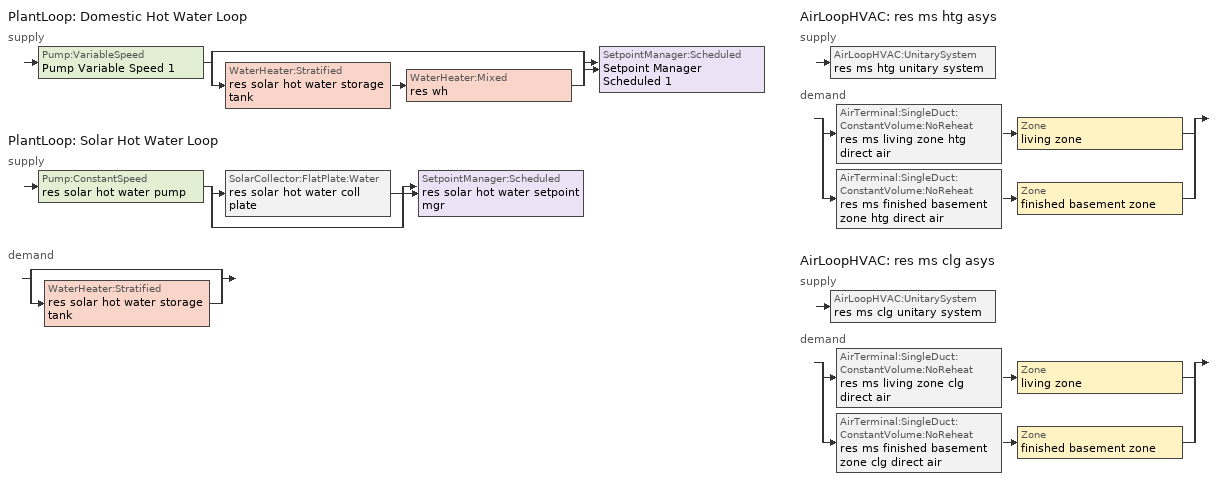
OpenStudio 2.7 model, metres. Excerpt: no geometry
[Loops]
PlantLoop 'Domestic Hot Water Loop'
 supply: Pump:VariableSpeed 'Pump Variable Speed 1' > split
  | bypass
  | WaterHeater:Stratified 'res solar hot water storage tank' > WaterHeater:Mixed 'res wh'
  join > SetpointManager:Scheduled 'Setpoint Manager Scheduled 1'
PlantLoop 'Solar Hot Water Loop'
 supply: Pump:ConstantSpeed 'res solar hot water pump' > split
  | SolarCollector:FlatPlate:Water 'res solar hot water coll plate'
  | bypass
  join > SetpointManager:Scheduled 'res solar hot water setpoint mgr'
 demand: split
  | bypass
  | WaterHeater:Stratified 'res solar hot water storage tank'
AirLoopHVAC 'res ms htg asys'
 supply: AirLoopHVAC:UnitarySystem 'res ms htg unitary system'
 demand: split
  | AirTerminal:SingleDuct:ConstantVolume:NoReheat 'res ms living zone htg direct air' > Zone 'living zone'
  | AirTerminal:SingleDuct:ConstantVolume:NoReheat 'res ms finished basement zone htg direct air' > Zone 'finished basement zone'
AirLoopHVAC 'res ms clg asys'
 supply: AirLoopHVAC:UnitarySystem 'res ms clg unitary system'
 demand: split
  | AirTerminal:SingleDuct:ConstantVolume:NoReheat 'res ms living zone clg direct air' > Zone 'living zone'
  | AirTerminal:SingleDuct:ConstantVolume:NoReheat 'res ms finished basement zone clg direct air' > Zone 'finished basement zone'
[Sizing:Zone] Zone Cooling Design Supply Air Temperature Input Method=SupplyAirTemperature; Zone Cooling Design Supply Air Temperature {C}=14; Zone Cooling Design Supply Air Temperature Difference {deltaC}=11.11; Zone Heating Design Supply Air Temperature Input Method=SupplyAirTemperature; Zone Heating Design Supply Air Temperature {C}=40; Zone Heating Design Supply Air Temperature Difference {deltaC}=11.11; Zone Cooling Design Supply Air Humidity Ratio {kg-H2O/kg-air}=0.0085; Zone Heating Design Supply Air Humidity Ratio {kg-H2O/kg-air}=0.008; Cooling Design Air Flow Method=DesignDay; Heating Design Air Flow Method=DesignDay; Account for Dedicated Outdoor Air System=No; Dedicated Outdoor Air System Control Strategy=NeutralSupplyAir; Dedicated Outdoor Air Low Setpoint Temperature for Design {C}=autosize; Dedicated Outdoor Air High Setpoint Temperature for Design {C}=autosize
living zone; finished basement zone
[Zone equipment]
living zone: res ms living zone htg direct air, res ms living zone clg direct air
finished basement zone: res ms finished basement zone htg direct air, res ms finished basement zone clg direct air
[PlantLoop] Load Distribution Scheme=Optimal
Name | Glycol Concentration | Maximum Loop Flow Rate {m3/s} | Plant Loop Volume {m3} | Fluid Type | Maximum Loop Temperature {C} | Minimum Loop Temperature {C} | Minimum Loop Flow Rate {m3/s} | Plant Equipment Operation Heating Load Schedule
Domestic Hot Water Loop | 0 | 0.01 | 0.003
Solar Hot Water Loop | 50 |  | Autocalculate | PropyleneGlycol | 100 | 0 | 0 | Always On Discrete
[Sizing:Plant] Loop Type=Heating; Design Loop Exit Temperature {C}=51.6667; Loop Design Temperature Difference {deltaC}=5.55556; Sizing Option=NonCoincident; Zone Timesteps in Averaging Window=1; Coincident Sizing Factor Mode=None
Domestic Hot Water Loop; Solar Hot Water Loop
[Pump:VariableSpeed]
Pump Variable Speed 1: Rated Flow Rate {m3/s}=0.01; Rated Pump Head {Pa}=1; Rated Power Consumption {W}=0; Motor Efficiency=1; Fraction of Motor Inefficiencies to Fluid Stream=0; Coefficient 1 of the Part Load Performance Curve=0; Coefficient 2 of the Part Load Performance Curve=1; Coefficient 3 of the Part Load Performance Curve=0; Coefficient 4 of the Part Load Performance Curve=0; Pump Control Type=Intermittent; Skin Loss Radiative Fraction=0.5; Design Power Sizing Method=PowerPerFlowPerPressure; Design Electric Power per Unit Flow Rate {W/(m3/s)}=348701.1; Design Shaft Power per Unit Flow Rate per Unit Head {W-s/m3-Pa}=1.28205; Design Minimum Flow Rate Fraction=0
[SetpointManager:Scheduled] Control Variable=Temperature; Schedule=dhw temp
Setpoint Manager Scheduled 1; res solar hot water setpoint mgr
[WaterHeater:Mixed]
res wh: Tank Volume {m3}=0.00378541; Setpoint Temperature Schedule=WH Setpoint Temp; Deadband Temperature Difference {deltaC}=0; Maximum Temperature Limit {C}=99; Heater Control Type=Modulate; Heater Maximum Capacity {W}=2.93071e+10; Heater Minimum Capacity {W}=0; Heater Fuel Type=NaturalGas; Heater Thermal Efficiency=0.7544; Off Cycle Parasitic Fuel Consumption Rate {W}=7.772; Off Cycle Parasitic Fuel Type=Electricity; Off Cycle Parasitic Heat Fraction to Tank=0; On Cycle Parasitic Fuel Consumption Rate {W}=7.772; On Cycle Parasitic Fuel Type=Electricity; On Cycle Parasitic Heat Fraction to Tank=0; Ambient Temperature Indicator=ThermalZone; Ambient Temperature Thermal Zone=finished basement zone; Off Cycle Loss Coefficient to Ambient Temperature {W/K}=0; Off Cycle Loss Fraction to Thermal Zone=1; On Cycle Loss Coefficient to Ambient Temperature {W/K}=0; On Cycle Loss Fraction to Thermal Zone=1; Use Side Effectiveness=1; Source Side Effectiveness=1; Use Side Design Flow Rate {m3/s}=autosize; Source Side Design Flow Rate {m3/s}=autosize; Indirect Water Heating Recovery Time {hr}=1.5; Source Side Flow Control Mode=IndirectHeatPrimarySetpoint
[Pump:ConstantSpeed]
res solar hot water pump: Rated Flow Rate {m3/s}=5.68724e-05; Rated Pump Head {Pa}=90000; Rated Power Consumption {W}=32; Motor Efficiency=0.3; Fraction of Motor Inefficiencies to Fluid Stream=0.2; Pump Control Type=Intermittent; Design Power Sizing Method=PowerPerFlowPerPressure; Design Electric Power per Unit Flow Rate {W/(m3/s)}=348701.1; Design Shaft Power per Unit Flow Rate per Unit Head {W-s/m3-Pa}=1.28205
[SolarCollector:FlatPlate:Water]
res solar hot water coll plate: SolarCollectorPerformance=res solar hot water coll perf; Surface=res solar hot water shading surface; Maximum Flow Rate {m3/s}=5.68724e-05
[SolarCollectorPerformance:FlatPlate]
res solar hot water coll perf: Gross Area {m2}=3.71612; Test Fluid=Water; Test Flow Rate {m3/s}=5.68724e-05; Test Correlation Type=Inlet; Coefficient 1 of Efficiency Equation=0.77; Coefficient 2 of Efficiency Equation {W/m2-K}=-4.50265; Coefficient 2 of Incident Angle Modifier=-0.1; Coefficient 3 of Incident Angle Modifier=-0.0055
[WaterHeater:Stratified]
res solar hot water storage tank: Tank Volume {m3}=0.227125; Tank Height {m}=0.114628; Tank Shape=VerticalCylinder; Tank Perimeter {m}=0.120038; Maximum Temperature Limit {C}=99; Heater Priority Control=MasterSlave; Heater 1 Setpoint Temperature Schedule=WH Setpoint Temp; Heater 1 Deadband Temperature Difference {deltaC}=2; Heater 1 Capacity {W}=0; Heater 1 Height {m}=0; Heater 2 Setpoint Temperature Schedule=WH Setpoint Temp; Heater 2 Deadband Temperature Difference {deltaC}=5; Heater 2 Capacity {W}=0; Heater 2 Height {m}=0; Heater Fuel Type=Electricity; Heater Thermal Efficiency=1; Off Cycle Parasitic Fuel Consumption Rate {W}=10; Off Cycle Parasitic Fuel Type=Electricity; Off Cycle Parasitic Heat Fraction to Tank=0; Off Cycle Parasitic Height {m}=0; On Cycle Parasitic Fuel Consumption Rate {W}=10; On Cycle Parasitic Fuel Type=Electricity; On Cycle Parasitic Heat Fraction to Tank=0; On Cycle Parasitic Height {m}=0; Ambient Temperature Indicator=ThermalZone; Ambient Temperature Thermal Zone=living zone; Uniform Skin Loss Coefficient per Unit Area to Ambient Temperature {W/m2-K}=0.5678; Skin Loss Fraction to Zone=1; Off Cycle Flue Loss Coefficient to Ambient Temperature {W/K}=0; Off Cycle Flue Loss Fraction to Zone=1; Use Side Effectiveness=1; Use Side Inlet Height {m}=0; Use Side Outlet Height {m}=0.114628; Source Side Effectiveness=0.7; Source Side Inlet Height {m}=0.0382094; Source Side Outlet Height {m}=0; Inlet Mode=Fixed; Use Side Design Flow Rate {m3/s}=autosize; Source Side Design Flow Rate {m3/s}=5.68724e-05; Indirect Water Heating Recovery Time {hr}=1.5; Number of Nodes=8; Additional Destratification Conductivity {W/m-K}=0; Node 1 Additional Loss Coefficient {W/m2-K}=0; Node 2 Additional Loss Coefficient {W/m2-K}=0; Node 3 Additional Loss Coefficient {W/m2-K}=0; Node 4 Additional Loss Coefficient {W/m2-K}=0; Node 5 Additional Loss Coefficient {W/m2-K}=0; Node 6 Additional Loss Coefficient {W/m2-K}=0; Node 7 Additional Loss Coefficient {W/m2-K}=0; Node 8 Additional Loss Coefficient {W/m2-K}=0; Node 9 Additional Loss Coefficient {W/m2-K}=0; Node 10 Additional Loss Coefficient {W/m2-K}=0; Node 11 Additional Loss Coefficient {W/m2-K}=0; Node 12 Additional Loss Coefficient {W/m2-K}=0; Source Side Flow Control Mode=IndirectHeatPrimarySetpoint
[Coil:Heating:DX:MultiSpeed]
res ms htg coil: Availability Schedule=res heating season; Minimum Outdoor Dry-Bulb Temperature for Compressor Operation {C}=-34.4444; Crankcase Heater Capacity {W}=0; Maximum Outdoor Dry-Bulb Temperature for Crankcase Heater Operation {C}=10; Defrost Energy Input Ratio Function of Temperature Curve=DefrostEIR; Maximum Outdoor Dry-Bulb Temperature for Defrost Operation {C}=4.44444; Defrost Strategy=ReverseCycle; Defrost Control=OnDemand; Defrost Time Period Fraction=0.058333; Resistive Defrost Heater Capacity {W}=autosize; Apply Part Load Fraction to Speeds Greater than 1=No; Fuel Type=Electricity; Region number for Calculating HSPF=4
[Coil:Heating:Electric]
res ms supp heater: Availability Schedule=res heating season; Efficiency=1; Nominal Capacity {W}=29307.1
[Fan:OnOff] Availability Schedule=Always On Discrete; Fan Total Efficiency=0.167946; Pressure Rise {Pa}=24.91; Maximum Flow Rate {m3/s}=1.00289; Motor Efficiency=1; Motor In Airstream Fraction=1
Name | Fan Power Ratio Function of Speed Ratio Curve | Fan Efficiency Ratio Function of Speed Ratio Curve
res ms htg supply fan | res ms fan power curve | res ms fan eff curve
res ms clg supply fan | res ms fan power curve 1 | res ms fan eff curve 1
[UnitarySystemPerformance:Multispeed] Single Mode Operation=No
Name | Heating Speed Supply Air Flow Ratio 1 | Cooling Speed Supply Air Flow Ratio 1 | Heating Speed Supply Air Flow Ratio 2 | Cooling Speed Supply Air Flow Ratio 2 | Heating Speed Supply Air Flow Ratio 3 | Cooling Speed Supply Air Flow Ratio 3 | Heating Speed Supply Air Flow Ratio 4 | Cooling Speed Supply Air Flow Ratio 4
Unitary System Performance Multispeed 1 | 0.555556 | 1e-009 | 0.666667 | 1e-009 | 0.777778 | 1e-009 | 1 | 1e-009
Unitary System Performance Multispeed 2 | 1e-009 | 0.529412 | 1e-009 | 0.647059 | 1e-009 | 0.764706 | 1e-009 | 1
[AirLoopHVAC:UnitarySystem] Control Type=Load; Controlling Zone or Thermostat Location=living zone; Dehumidification Control Type=None; Availability Schedule=Always On Discrete; Fan Placement=BlowThrough; Supply Air Fan Operating Mode Schedule=Always Off Discrete; DX Heating Coil Sizing Ratio=1; Use DOAS DX Cooling Coil=No; DOAS DX Cooling Coil Leaving Minimum Air Temperature {C}=2; Latent Load Control=SensibleOnlyLoadControl; Supply Air Flow Rate Method During Cooling Operation=SupplyAirFlowRate; Supply Air Flow Rate Method During Heating Operation=SupplyAirFlowRate; Supply Air Flow Rate When No Cooling or Heating is Required {m3/s}=0; Maximum Supply Air Temperature {C}=93.3333; Maximum Outdoor Dry-Bulb Temperature for Supplemental Heater Operation {C}=4.44444; Maximum Cycling Rate {cycles/hr}=2.5; Heat Pump Time Constant {s}=60; Fraction of On-Cycle Power Use=0.01; Heat Pump Fan Delay Time {s}=60; Ancilliary On-Cycle Electric Power {W}=0; Ancilliary Off-Cycle Electric Power {W}=0
Name | Supply Fan | Heating Coil | Supplemental Heating Coil | Supply Air Flow Rate During Cooling Operation {m3/s} | Supply Air Flow Rate During Heating Operation {m3/s} | Design Specification Multispeed Object | Cooling Coil
res ms htg unitary system | res ms htg supply fan | res ms htg coil | res ms supp heater | 0 | 0.980078 | Unitary System Performance Multispeed 1
res ms clg unitary system | res ms clg supply fan |  |  | 1.00289 | 0 | Unitary System Performance Multispeed 2 | res ms clg coil
[AirLoopHVAC] Availability Schedule=Always On Discrete; Design Supply Air Flow Rate {m3/s}=1.00289
res ms htg asys; res ms clg asys
[Sizing:System] Type of Load to Size On=Sensible; Design Outdoor Air Flow Rate {m3/s}=Autosize; Central Heating Maximum System Air Flow Ratio=0.3; Preheat Design Temperature {C}=7; Preheat Design Humidity Ratio {kg-H2O/kg-Air}=0.008; Precool Design Temperature {C}=12.8; Precool Design Humidity Ratio {kg-H2O/kg-Air}=0.008; Central Cooling Design Supply Air Temperature {C}=12.8; Central Heating Design Supply Air Temperature {C}=16.7; Sizing Option=NonCoincident; 100% Outdoor Air in Cooling=Yes; 100% Outdoor Air in Heating=Yes; Central Cooling Design Supply Air Humidity Ratio {kg-H2O/kg-Air}=0.0085; Central Heating Design Supply Air Humidity Ratio {kg-H2O/kg-Air}=0.008; Cooling Design Air Flow Method=DesignDay; Cooling Design Air Flow Rate {m3/s}=0; Heating Design Air Flow Method=DesignDay; Heating Design Air Flow Rate {m3/s}=0; System Outdoor Air Method=ZoneSum; Zone Maximum Outdoor Air Fraction=1; Cooling Supply Air Flow Rate Per Floor Area {m3/s-m2}=0.00996765; Cooling Fraction of Autosized Cooling Supply Air Flow Rate=1; Cooling Supply Air Flow Rate Per Unit Cooling Capacity {m3/s-W}=3.94755e-05; Heating Supply Air Flow Rate Per Floor Area {m3/s-m2}=0.00996765; Heating Fraction of Autosized Heating Supply Air Flow Rate=1; Heating Fraction of Autosized Cooling Supply Air Flow Rate=1; Heating Supply Air Flow Rate Per Unit Heating Capacity {m3/s-W}=3.15882e-05; Cooling Design Capacity Method=CoolingDesignCapacity; Cooling Design Capacity {W}=autosize; Cooling Design Capacity Per Floor Area {W/m2}=234.7; Fraction of Autosized Cooling Design Capacity=1; Heating Design Capacity Method=HeatingDesignCapacity; Heating Design Capacity {W}=autosize; Heating Design Capacity Per Floor Area {W/m2}=157; Fraction of Autosized Heating Design Capacity=1; Central Cooling Capacity Control Method=OnOff
res ms htg asys; res ms clg asys
[AirTerminal:SingleDuct:ConstantVolume:NoReheat] Availability Schedule=Always On Discrete
Name | Maximum Air Flow Rate {m3/s}
res ms living zone htg direct air; res ms living zone clg direct air | 0.917908
res ms finished basement zone htg direct air; res ms finished basement zone clg direct air | 0.08498
[Coil:Cooling:DX:MultiSpeed:StageData] Rated Evaporator Fan Power Per Volume Flow Rate {W/(m3/s)}=773.3; Nominal Time for Condensate Removal to Begin {s}=1000; Ratio of Initial Moisture Evaporation Rate and Steady State Latent Capacity=1.5; Maximum Cycling Rate {cycles/hr}=3; Latent Capacity Time Constant {s}=45; Rated Waste Heat Fraction of Power Input=0.2; Waste Heat Function of Temperature Curve=ConstantBiquadratic 1; Evaporative Condenser Effectiveness=0.9; Evaporative Condenser Air Flow Rate {m3/s}=autosize; Rated Evaporative Condenser Pump Power Consumption {W}=autosize
Name | Gross Rated Total Cooling Capacity {W} | Gross Rated Sensible Heat Ratio | Gross Rated Cooling COP {W/W} | Rated Air Flow Rate {m3/s} | Total Cooling Capacity Function of Temperature Curve | Total Cooling Capacity Function of Flow Fraction Curve | Energy Input Ratio Function of Temperature Curve | Energy Input Ratio Function of Flow Fraction Curve | Part Load Fraction Correlation Curve
Coil Cooling DX Multi Speed Stage Data 1 | 8596.75 | 0.862559 | 4.36175 | 0.530941 | Cool-Cap-fT2 | Cool-Cap-fFF2 | Cool-EIR-fT2 | Cool-EIR-fFF2 | Cool-PLF-fPLR2
Coil Cooling DX Multi Speed Stage Data 2 | 11722.8 | 0.798702 | 3.77512 | 0.648928 | Cool-Cap-fT4 | Cool-Cap-fFF4 | Cool-EIR-fT4 | Cool-EIR-fFF4 | Cool-PLF-fPLR4
Coil Cooling DX Multi Speed Stage Data 3 | 14848.9 | 0.757094 | 3.17313 | 0.766915 | Cool-Cap-fT6 | Cool-Cap-fFF6 | Cool-EIR-fT6 | Cool-EIR-fFF6 | Cool-PLF-fPLR6
Coil Cooling DX Multi Speed Stage Data 4 | 21101.1 | 0.702552 | 2.34548 | 1.00289 | Cool-Cap-fT10 | Cool-Cap-fFF10 | Cool-EIR-fT10 | Cool-EIR-fFF10 | Cool-PLF-fPLR10
[Coil:Cooling:DX:MultiSpeed]
res ms clg coil: Availability Schedule=res cooling season; Condenser Type=AirCooled; Apply Part Load Fraction to Speeds Greater than 1=No; Apply Latent Degradation to Speeds Greater than 1=No; Crankcase Heater Capacity {W}=0; Maximum Outdoor Dry-Bulb Temperature for Crankcase Heater Operation {C}=10; Basin Heater Capacity {W/K}=0; Basin Heater Setpoint Temperature {C}=2; Fuel Type=Electricity; Stage 1=Coil Cooling DX Multi Speed Stage Data 1; Stage 2=Coil Cooling DX Multi Speed Stage Data 2; Stage 3=Coil Cooling DX Multi Speed Stage Data 3; Stage 4=Coil Cooling DX Multi Speed Stage Data 4
[EnergyManagementSystem:Sensor]
Name | Output Variable or Output Meter Index Key | Output Variable or Output Meter
res_af_1_tin_s | living zone | Zone Mean Air Temperature
res_af_1_tt_s | living zone | Zone Outdoor Air Drybulb Temperature
res_ds_res_ms_htg_asys_fan_rtf_s | res ms htg supply fan | Fan Runtime Fraction
res_ds_res_ms_clg_asys_fan_rtf_s | res ms clg supply fan | Fan Runtime Fraction
[Schedule:Ruleset]
Name | Default Day Schedule
res heating season | Schedule Day 6
res cooling season | Schedule Day 1
[Schedule:Day]
Schedule Day 6; Schedule Day 1: 24, 0, 0
res heating season allday1; res heating season allday2; res heating season allday3; res heating season allday4; res heating season allday5; res heating season allday6; res heating season allday7; res heating season allday8; res heating season allday9; res heating season allday10; res heating season allday11; res heating season allday12; res cooling season allday1; res cooling season allday2; res cooling season allday3; res cooling season allday4; res cooling season allday5; res cooling season allday6; res cooling season allday7; res cooling season allday8; res cooling season allday9; res cooling season allday10; res cooling season allday11; res cooling season allday12: 24, 0, 1
[Schedule:Rule] Apply Sunday=Yes; Apply Monday=Yes; Apply Tuesday=Yes; Apply Wednesday=Yes; Apply Thursday=Yes; Apply Friday=Yes; Apply Saturday=Yes; Date Specification Type=DateRange; Start Day=1
Name | Schedule Ruleset | Rule Order | Day Schedule | Start Month | End Month | End Day
res heating season allday ruleset1 | res heating season | 11 | res heating season allday1 | 1 | 1 | 31
res heating season allday ruleset2 | res heating season | 10 | res heating season allday2 | 2 | 2 | 28
res heating season allday ruleset3 | res heating season | 9 | res heating season allday3 | 3 | 3 | 31
res heating season allday ruleset4 | res heating season | 8 | res heating season allday4 | 4 | 4 | 30
res heating season allday ruleset5 | res heating season | 7 | res heating season allday5 | 5 | 5 | 31
res heating season allday ruleset6 | res heating season | 6 | res heating season allday6 | 6 | 6 | 30
res heating season allday ruleset7 | res heating season | 5 | res heating season allday7 | 7 | 7 | 31
res heating season allday ruleset8 | res heating season | 4 | res heating season allday8 | 8 | 8 | 31
res heating season allday ruleset9 | res heating season | 3 | res heating season allday9 | 9 | 9 | 30
res heating season allday ruleset10 | res heating season | 2 | res heating season allday10 | 10 | 10 | 31
res heating season allday ruleset11 | res heating season | 1 | res heating season allday11 | 11 | 11 | 30
res heating season allday ruleset12 | res heating season | 0 | res heating season allday12 | 12 | 12 | 31
res cooling season allday ruleset1 | res cooling season | 11 | res cooling season allday1 | 1 | 1 | 31
res cooling season allday ruleset2 | res cooling season | 10 | res cooling season allday2 | 2 | 2 | 28
res cooling season allday ruleset3 | res cooling season | 9 | res cooling season allday3 | 3 | 3 | 31
res cooling season allday ruleset4 | res cooling season | 8 | res cooling season allday4 | 4 | 4 | 30
res cooling season allday ruleset5 | res cooling season | 7 | res cooling season allday5 | 5 | 5 | 31
res cooling season allday ruleset6 | res cooling season | 6 | res cooling season allday6 | 6 | 6 | 30
res cooling season allday ruleset7 | res cooling season | 5 | res cooling season allday7 | 7 | 7 | 31
res cooling season allday ruleset8 | res cooling season | 4 | res cooling season allday8 | 8 | 8 | 31
res cooling season allday ruleset9 | res cooling season | 3 | res cooling season allday9 | 9 | 9 | 30
res cooling season allday ruleset10 | res cooling season | 2 | res cooling season allday10 | 10 | 10 | 31
res cooling season allday ruleset11 | res cooling season | 1 | res cooling season allday11 | 11 | 11 | 30
res cooling season allday ruleset12 | res cooling season | 0 | res cooling season allday12 | 12 | 12 | 31
[Schedule:Constant]
Name | Value
dhw temp; WH Setpoint Temp | 51.6667
Always On Discrete | 1
Always Off Discrete | 0
[Curve:Biquadratic]
Name | Coefficient1 Constant | Coefficient2 x | Coefficient3 x**2 | Coefficient4 y | Coefficient5 y**2 | Coefficient6 x*y | Minimum Value of x | Maximum Value of x | Minimum Value of y | Maximum Value of y
DefrostEIR | 0.1528 | 0 | 0 | 0 | 0 | 0 | -100 | 100 | -100 | 100
ConstantBiquadratic 1 | 1 | 0 | 0 | 0 | 0 | 0 | -100 | 100 | -100 | 100
Cool-Cap-fT2; Cool-Cap-fT4; Cool-Cap-fT6; Cool-Cap-fT10 | 1.00899 | 0.00651275 | 0 | 0.00391757 | -0.000222647 | 0 | 13.88 | 23.88 | 18.33 | 51.66
Cool-EIR-fT2; Cool-EIR-fT4; Cool-EIR-fT6; Cool-EIR-fT10 | 0.429214 | -0.00360484 | 4.57832e-05 | 0.0264909 | -0.000159212 | -0.000159063 | 13.88 | 23.88 | 18.33 | 51.66
[Curve:Quadratic] Coefficient3 x**2=0; Minimum Value of x=0
Name | Coefficient1 Constant | Coefficient2 x | Maximum Value of x | Minimum Curve Output | Maximum Curve Output
Cool-PLF-fPLR2; Cool-PLF-fPLR4; Cool-PLF-fPLR6; Cool-PLF-fPLR10 | 0.75 | 0.25 | 1 | 0.7 | 1
Cool-Cap-fFF2; Cool-EIR-fFF2; Cool-Cap-fFF4; Cool-EIR-fFF4; Cool-Cap-fFF6; Cool-EIR-fFF6; Cool-Cap-fFF10; Cool-EIR-fFF10 | 1 | 0 | 2 | 0 | 2
[Curve:Exponent] Coefficient1 Constant=0; Coefficient2 Constant=1; Coefficient3 Constant=3; Minimum Value of x=-100; Maximum Value of x=100
res ms fan power curve; res ms fan power curve 1
[Curve:Cubic] Coefficient1 Constant=0; Coefficient2 x=1; Coefficient3 x**2=0; Coefficient4 x**3=0; Minimum Value of x=0; Maximum Value of x=1; Minimum Curve Output=0.01; Maximum Curve Output=1
res ms fan eff curve; res ms fan eff curve 1
